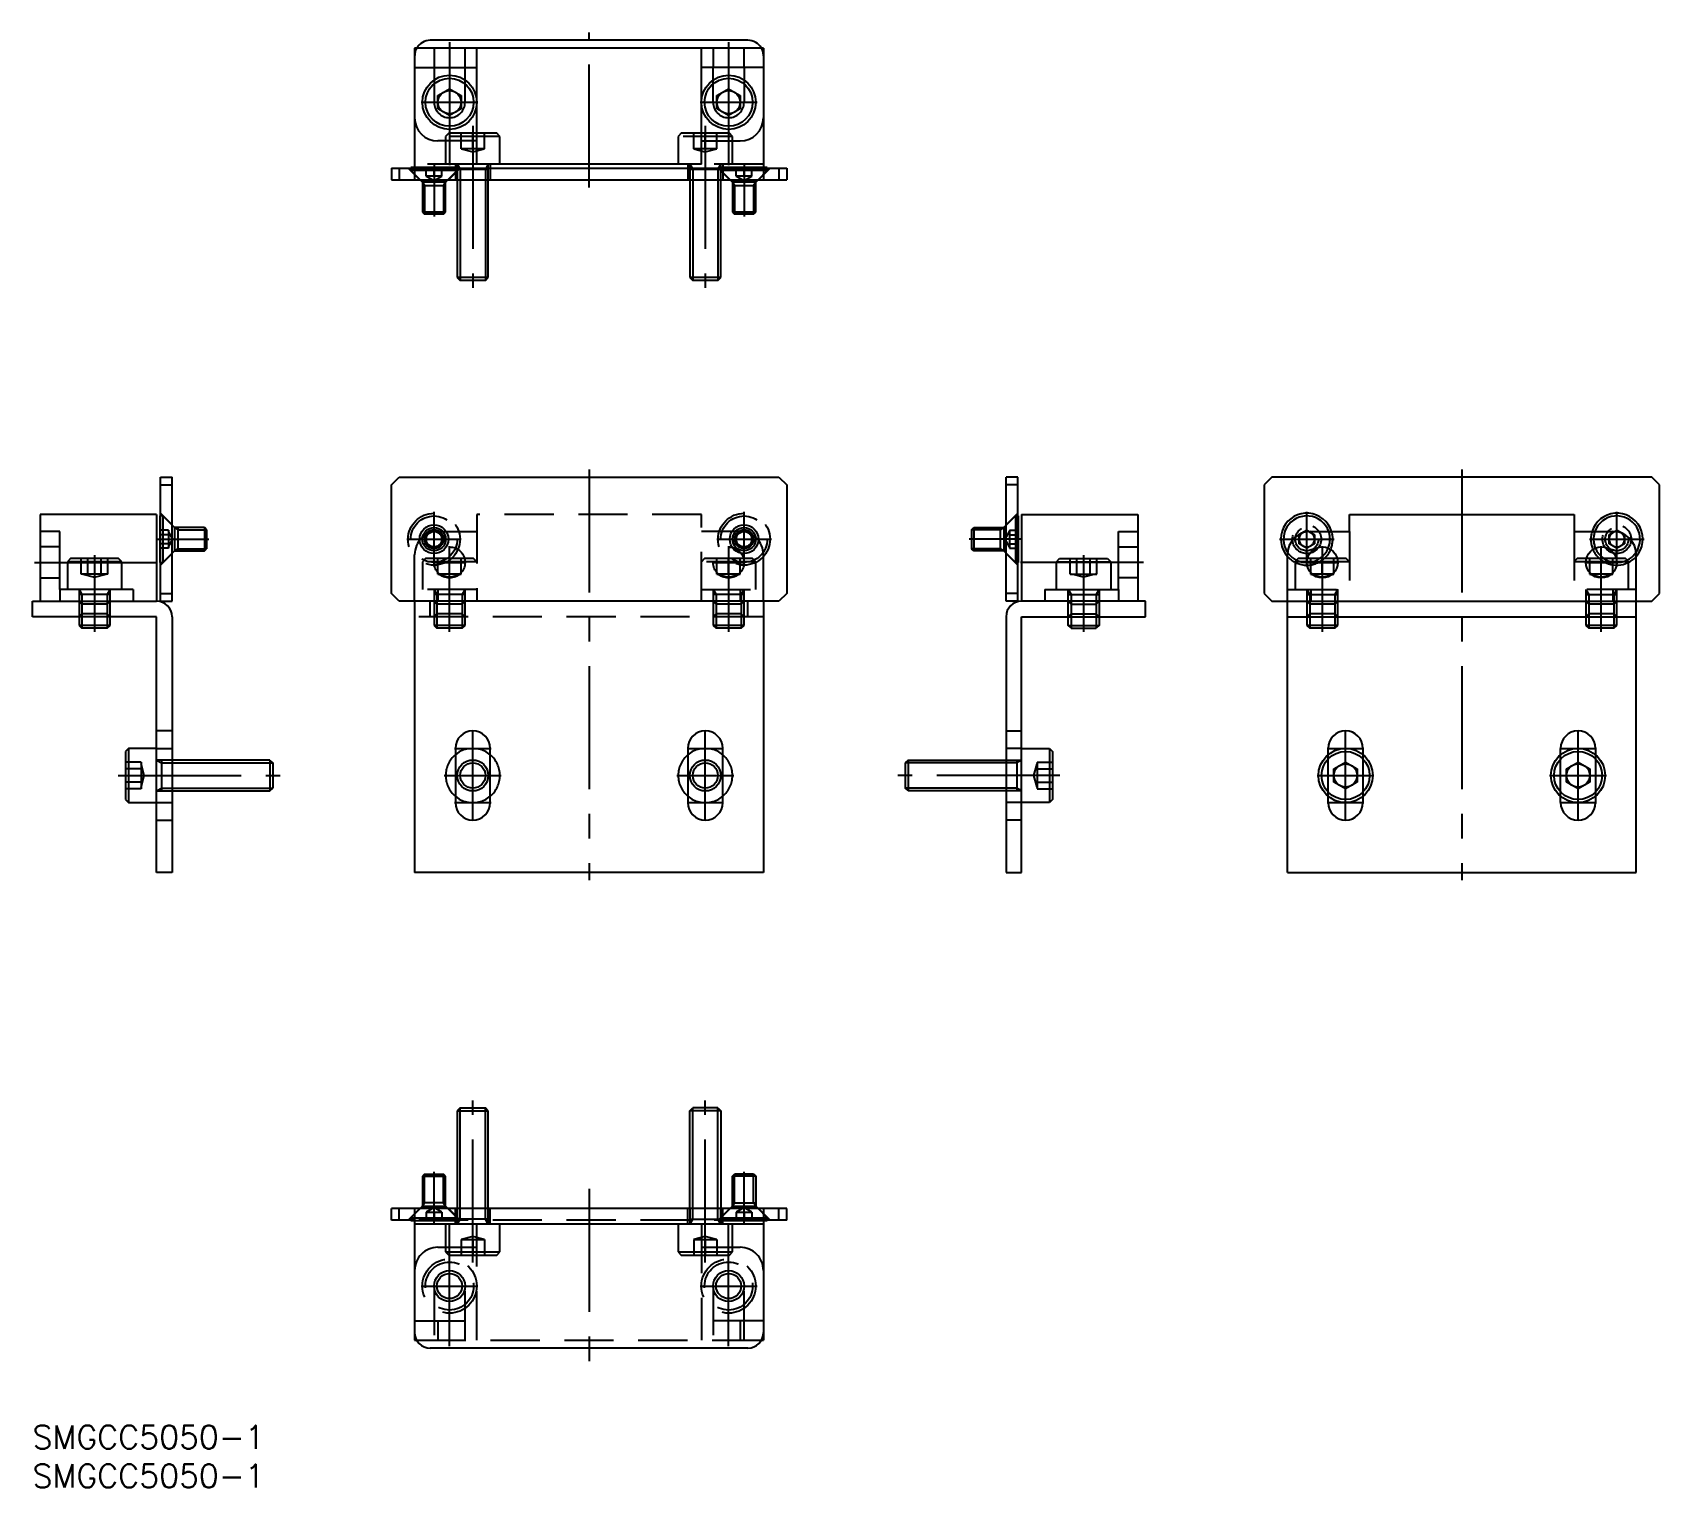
# Model space of a CAD drawing. Extents: x 0 to 210, y -8 to 180.
import ezdxf

# ---------------------------------------------------------------- set-up
doc = ezdxf.new("R2010")
doc.units = 0
doc.header["$LTSCALE"] = 0.5
doc.linetypes.add('CENTER', pattern=[50.8, 31.75, -6.35, 6.35, -6.35])
doc.linetypes.add('DASHED', pattern=[19.05, 12.7, -6.35])
for name, color, linetype in [('MSM_CENTER', 1, 'CENTER'), ('MSM_CONTINUOUS', 7, 'CONTINUOUS'), ('MSM_DASHED', 4, 'DASHED'), ('MSM_NARROW', 5, 'CONTINUOUS'), ('MSM_PART_NUMBER', 7, 'CONTINUOUS')]:
    doc.layers.add(name, color=color, linetype=linetype)
doc.styles.get("Standard").update_dxf_attribs({"font": 'txt.shx', "height": 3, "bigfont": 'bigfont.shx'})

msp = doc.modelspace()

# ---------------------------------------------------------------- linework, layer by layer
at = {"layer": 'MSM_CENTER'}
for p, q in [((53.8, 178.55), (53.8, 162.05)), ((71.8, 159.8), (71.8, 179.8)), ((89.8, 178.55), (89.8, 162.05)), ((50.12, 170.8), (57.47, 170.8)), ((86.12, 170.8), (93.48, 170.8)), ((56.8, 167.75), (56.8, 146.85)), ((86.8, 167.75), (86.8, 146.85)), ((51.8, 162.66), (51.8, 156.06)), ((91.8, 162.66), (91.8, 156.06)), ((71.8, 123.4), (71.8, 70.4)), ((184.4, 123.4), (184.4, 70.4)), ((51.8, 110.88), (51.8, 117.92)), ((91.8, 110.88), (91.8, 117.92)), ((164.4, 110.88), (164.4, 117.92)), ((204.4, 110.88), (204.4, 117.92)), ((16.14, 114.4), (22.74, 114.4)), ((48.28, 114.4), (55.32, 114.4)), ((53.8, 102.45), (53.8, 113.5)), ((88.28, 114.4), (95.32, 114.4)), ((89.8, 113.5), (89.8, 102.45)), ((127.46, 114.4), (120.86, 114.4)), ((160.88, 114.4), (167.92, 114.4)), ((166.4, 113.5), (166.4, 102.45)), ((200.88, 114.4), (207.92, 114.4)), ((202.4, 102.45), (202.4, 113.5)), ((0.25, 111.4), (16.75, 111.4)), ((8, 112.35), (8, 102.45)), ((51.7, 111.4), (55.9, 111.4)), ((87.7, 111.4), (91.9, 111.4)), ((143.35, 111.4), (126.85, 111.4)), ((135.6, 112.35), (135.6, 102.45)), ((164.3, 111.4), (168.5, 111.4)), ((200.3, 111.4), (204.5, 111.4)), ((56.8, 78.04), (56.8, 89.76)), ((86.8, 78.04), (86.8, 89.76)), ((169.4, 78.04), (169.4, 89.76)), ((199.4, 78.04), (199.4, 89.76)), ((54.44, 87.4), (59.16, 87.4)), ((84.44, 87.4), (89.16, 87.4)), ((167.04, 87.4), (171.76, 87.4)), ((197.04, 87.4), (201.76, 87.4)), ((11.05, 83.9), (31.95, 83.9)), ((53.12, 83.9), (60.47, 83.9)), ((83.13, 83.9), (90.48, 83.9)), ((132.55, 83.9), (111.65, 83.9)), ((165.72, 83.9), (173.07, 83.9)), ((195.72, 83.9), (203.07, 83.9)), ((54.44, 80.4), (59.16, 80.4)), ((84.44, 80.4), (89.16, 80.4)), ((167.04, 80.4), (171.76, 80.4)), ((197.04, 80.4), (201.76, 80.4)), ((56.8, 21.05), (56.8, 41.95)), ((86.8, 21.05), (86.8, 41.95)), ((51.8, 26.14), (51.8, 32.74)), ((91.8, 26.14), (91.8, 32.74)), ((71.8, 30.54), (71.8, 5.91)), ((53.8, 10.25), (53.8, 26.75)), ((89.8, 10.25), (89.8, 26.75)), ((50.12, 18), (57.47, 18)), ((86.12, 18), (93.48, 18))]:
    msp.add_line(p, q, dxfattribs=at)
at = {"layer": 'MSM_CONTINUOUS'}
for p, q in [((92.3, 178.8), (51.3, 178.8)), ((49.3, 177.8), (49.3, 162.36)), ((94.3, 177.8), (49.3, 177.8)), ((57.3, 162.8), (57.3, 177.8)), ((86.3, 162.8), (86.3, 177.8)), ((94.3, 177.8), (94.3, 162.36)), ((49.3, 175.3), (57.3, 175.3)), ((51.8, 175.3), (51.8, 173.67)), ((55.8, 173.67), (55.8, 175.3)), ((94.3, 175.3), (86.3, 175.3)), ((87.8, 173.67), (87.8, 175.3)), ((91.8, 175.3), (91.8, 173.67)), ((52.3, 171.67), (53.8, 172.53)), ((53.8, 172.53), (55.3, 171.67)), ((88.3, 171.67), (89.8, 172.53)), ((89.8, 172.53), (91.3, 171.67)), ((52.3, 169.93), (52.3, 171.67)), ((55.3, 171.67), (55.3, 169.93)), ((88.3, 169.93), (88.3, 171.67)), ((91.3, 171.67), (91.3, 169.93)), ((53.8, 169.07), (52.3, 169.93)), ((55.3, 169.93), (53.8, 169.07)), ((89.8, 169.07), (88.3, 169.93)), ((91.3, 169.93), (89.8, 169.07)), ((57.3, 165.8), (52.3, 165.8)), ((86.3, 165.8), (91.3, 165.8)), ((46.3, 162.3), (46.3, 160.8)), ((46.3, 162.3), (97.3, 162.3)), ((47.3, 162.3), (47.3, 160.8)), ((54.8, 162.36), (48.8, 162.36)), ((48.8, 162.36), (48.8, 162.3)), ((54.8, 162.3), (54.8, 162.36)), ((86.3, 162.8), (57.3, 162.8)), ((94.8, 162.36), (88.8, 162.36)), ((88.8, 162.36), (88.8, 162.3)), ((94.8, 162.3), (94.8, 162.36)), ((96.3, 162.3), (96.3, 160.8)), ((97.3, 162.3), (97.3, 160.8)), ((46.3, 160.8), (97.3, 160.8)), ((50, 160.8), (50.3, 160.5)), ((53.3, 160.5), (50.3, 160.5)), ((50.3, 160.5), (50.3, 156.63)), ((53.3, 160.5), (53.6, 160.8)), ((53.3, 156.63), (53.3, 160.5)), ((54.8, 160.8), (54.8, 148.18)), ((58.8, 148.18), (58.8, 160.8)), ((84.8, 160.8), (84.8, 148.18)), ((88.8, 148.18), (88.8, 160.8)), ((90, 160.8), (90.3, 160.5)), ((93.3, 160.5), (90.3, 160.5)), ((90.3, 160.5), (90.3, 156.63)), ((93.3, 160.5), (93.6, 160.8)), ((93.3, 156.63), (93.3, 160.5)), ((53.3, 156.63), (50.3, 156.63)), ((50.3, 156.63), (50.57, 156.36)), ((53.03, 156.36), (50.57, 156.36)), ((53.03, 156.36), (53.3, 156.63)), ((93.3, 156.63), (90.3, 156.63)), ((90.3, 156.63), (90.57, 156.36)), ((93.03, 156.36), (90.57, 156.36)), ((93.03, 156.36), (93.3, 156.63)), ((58.8, 148.18), (54.8, 148.18)), ((54.8, 148.18), (55.18, 147.8)), ((58.42, 147.8), (55.18, 147.8)), ((58.42, 147.8), (58.8, 148.18)), ((88.8, 148.18), (84.8, 148.18)), ((84.8, 148.18), (85.18, 147.8)), ((88.42, 147.8), (85.18, 147.8)), ((88.42, 147.8), (88.8, 148.18)), ((16.5, 106.4), (16.5, 122.4)), ((16.5, 122.4), (18, 122.4)), ((18, 106.4), (18, 122.4)), ((46.3, 121.4), (47.3, 122.4)), ((47.3, 122.4), (96.3, 122.4)), ((96.3, 122.4), (97.3, 121.4)), ((125.6, 106.4), (125.6, 122.4)), ((127.1, 122.4), (125.6, 122.4)), ((127.1, 106.4), (127.1, 122.4)), ((159.9, 122.4), (158.9, 121.4)), ((208.9, 122.4), (159.9, 122.4)), ((209.9, 121.4), (208.9, 122.4)), ((16.5, 121.4), (18, 121.4)), ((46.3, 107.4), (46.3, 121.4)), ((97.3, 121.4), (97.3, 107.4)), ((127.1, 121.4), (125.6, 121.4)), ((158.9, 121.4), (158.9, 107.4)), ((209.9, 107.4), (209.9, 121.4)), ((16, 117.6), (1, 117.6)), ((1, 117.6), (1, 106.4)), ((16, 117.6), (16, 106.4)), ((127.6, 117.6), (127.6, 106.4)), ((127.6, 117.6), (142.6, 117.6)), ((142.6, 117.6), (142.6, 106.4)), ((169.9, 115.4), (169.9, 117.6)), ((169.9, 117.6), (198.9, 117.6)), ((198.9, 117.6), (198.9, 115.4)), ((16.5, 117.4), (16.44, 117.4)), ((16.44, 117.4), (16.44, 111.4)), ((18.3, 115.9), (18, 116.2)), ((18.3, 115.9), (18.3, 112.9)), ((22.17, 115.9), (18.3, 115.9)), ((22.44, 115.63), (22.17, 115.9)), ((22.17, 115.9), (22.17, 112.9)), ((22.44, 115.63), (22.44, 113.17)), ((121.16, 115.63), (121.43, 115.9)), ((121.16, 115.63), (121.16, 113.17)), ((121.43, 115.9), (125.3, 115.9)), ((121.43, 115.9), (121.43, 112.9)), ((125.3, 115.9), (125.6, 116.2)), ((125.3, 115.9), (125.3, 112.9)), ((127.1, 117.4), (127.16, 117.4)), ((127.16, 117.4), (127.16, 111.4)), ((163.69, 115.15), (164.4, 115.55)), ((164.4, 115.55), (164.68, 115.39)), ((204.12, 115.39), (204.4, 115.55)), ((204.4, 115.55), (205.11, 115.15)), ((3.5, 115.4), (1, 115.4)), ((3.5, 107.9), (3.5, 115.4)), ((140.1, 107.9), (140.1, 115.4)), ((140.1, 115.4), (142.6, 115.4)), ((164.9, 115.4), (169.9, 115.4)), ((198.9, 115.4), (203.9, 115.4)), ((4.9, 111.9), (4.5, 111.5)), ((4.5, 111.5), (4.5, 107.9)), ((11.5, 111.5), (4.5, 111.5)), ((11.1, 111.9), (4.9, 111.9)), ((11.5, 111.5), (11.1, 111.9)), ((11.5, 107.9), (11.5, 111.5)), ((16.44, 111.4), (16.5, 111.4)), ((18, 112.6), (18.3, 112.9)), ((18.3, 112.9), (22.17, 112.9)), ((22.17, 112.9), (22.44, 113.17)), ((121.43, 112.9), (121.16, 113.17)), ((125.3, 112.9), (121.43, 112.9)), ((125.6, 112.6), (125.3, 112.9)), ((127.16, 111.4), (127.1, 111.4)), ((132.1, 111.5), (132.5, 111.9)), ((132.1, 107.9), (132.1, 111.5)), ((132.1, 111.5), (139.1, 111.5)), ((132.5, 111.9), (138.7, 111.9)), ((138.7, 111.9), (139.1, 111.5)), ((139.1, 111.5), (139.1, 107.9)), ((161.9, 71.4), (161.9, 112.4)), ((168.4, 111.5), (164.4, 111.5)), ((168.34, 111.9), (164.46, 111.9)), ((204.4, 111.5), (200.4, 111.5)), ((204.34, 111.9), (200.46, 111.9)), ((206.9, 71.4), (206.9, 112.4)), ((13, 107.9), (3.5, 107.9)), ((13, 107.9), (13, 106.4)), ((16.5, 107.4), (18, 107.4)), ((47.3, 106.4), (46.3, 107.4)), ((97.3, 107.4), (96.3, 106.4)), ((127.1, 107.4), (125.6, 107.4)), ((130.6, 107.9), (140.1, 107.9)), ((130.6, 107.9), (130.6, 106.4)), ((158.9, 107.4), (159.9, 106.4)), ((208.9, 106.4), (209.9, 107.4)), ((0, 106.4), (16, 106.4)), ((0, 104.4), (0, 106.4)), ((16.5, 106.4), (18, 106.4)), ((96.3, 106.4), (47.3, 106.4)), ((49.3, 106.4), (49.3, 71.4)), ((94.3, 106.4), (94.3, 71.4)), ((127.1, 106.4), (125.6, 106.4)), ((143.6, 106.4), (127.6, 106.4)), ((143.6, 104.4), (143.6, 106.4)), ((159.9, 106.4), (208.9, 106.4)), ((16, 104.4), (0, 104.4)), ((6, 104.4), (6, 103.28)), ((10, 103.28), (6, 103.28)), ((6, 103.28), (6.38, 102.9)), ((9.62, 102.9), (6.38, 102.9)), ((9.62, 102.9), (10, 103.28)), ((10, 103.28), (10, 104.4)), ((16, 71.4), (16, 104.4)), ((18, 104.4), (18, 71.4)), ((125.6, 104.4), (125.6, 71.4)), ((127.6, 104.4), (143.6, 104.4)), ((127.6, 71.4), (127.6, 104.4)), ((133.6, 103.28), (133.6, 104.4)), ((133.98, 102.9), (133.6, 103.28)), ((133.6, 103.28), (137.6, 103.28)), ((133.98, 102.9), (137.22, 102.9)), ((137.6, 103.28), (137.22, 102.9)), ((137.6, 104.4), (137.6, 103.28)), ((161.9, 104.4), (206.9, 104.4)), ((164.4, 104.4), (164.4, 103.28)), ((168.4, 103.28), (164.4, 103.28)), ((164.4, 103.28), (164.78, 102.9)), ((168.02, 102.9), (164.78, 102.9)), ((168.02, 102.9), (168.4, 103.28)), ((168.4, 103.28), (168.4, 104.4)), ((200.4, 104.4), (200.4, 103.28)), ((204.4, 103.28), (200.4, 103.28)), ((200.4, 103.28), (200.78, 102.9)), ((204.02, 102.9), (200.78, 102.9)), ((204.02, 102.9), (204.4, 103.28)), ((204.4, 103.28), (204.4, 104.4)), ((12.4, 87.4), (12, 87)), ((12, 87), (12, 80.8)), ((16, 87.4), (12.4, 87.4)), ((12.4, 87.4), (12.4, 80.4)), ((54.55, 87.4), (54.55, 80.4)), ((59.05, 80.4), (59.05, 87.4)), ((84.55, 87.4), (84.55, 80.4)), ((89.05, 80.4), (89.05, 87.4)), ((127.6, 87.4), (131.2, 87.4)), ((131.2, 87.4), (131.6, 87)), ((131.2, 87.4), (131.2, 80.4)), ((131.6, 87), (131.6, 80.8)), ((167.15, 86.58), (167.15, 87.4)), ((171.65, 87.4), (171.65, 86.58)), ((197.15, 86.58), (197.15, 87.4)), ((201.65, 87.4), (201.65, 86.58)), ((30.62, 85.9), (18, 85.9)), ((30.62, 85.9), (30.62, 81.9)), ((30.62, 85.9), (31, 85.52)), ((31, 85.52), (31, 82.28)), ((112.98, 85.9), (112.6, 85.52)), ((112.6, 85.52), (112.6, 82.28)), ((112.98, 85.9), (125.6, 85.9)), ((112.98, 85.9), (112.98, 81.9)), ((167.9, 84.77), (169.4, 85.63)), ((167.9, 83.03), (167.9, 84.77)), ((169.4, 85.63), (170.9, 84.77)), ((170.9, 84.77), (170.9, 83.03)), ((197.9, 84.77), (199.4, 85.63)), ((197.9, 83.03), (197.9, 84.77)), ((199.4, 85.63), (200.9, 84.77)), ((200.9, 84.77), (200.9, 83.03)), ((18, 81.9), (30.62, 81.9)), ((30.62, 81.9), (31, 82.28)), ((112.98, 81.9), (112.6, 82.28)), ((125.6, 81.9), (112.98, 81.9)), ((169.4, 82.17), (167.9, 83.03)), ((170.9, 83.03), (169.4, 82.17)), ((199.4, 82.17), (197.9, 83.03)), ((200.9, 83.03), (199.4, 82.17)), ((12, 80.8), (12.4, 80.4)), ((12.4, 80.4), (16, 80.4)), ((131.2, 80.4), (127.6, 80.4)), ((131.6, 80.8), (131.2, 80.4)), ((167.15, 80.4), (167.15, 81.22)), ((171.65, 81.22), (171.65, 80.4)), ((197.15, 80.4), (197.15, 81.22)), ((201.65, 81.22), (201.65, 80.4)), ((18, 71.4), (16, 71.4)), ((94.3, 71.4), (49.3, 71.4)), ((125.6, 71.4), (127.6, 71.4)), ((161.9, 71.4), (206.9, 71.4)), ((55.18, 41), (54.8, 40.62)), ((54.8, 40.62), (54.8, 28)), ((54.8, 40.62), (58.8, 40.62)), ((55.18, 41), (58.42, 41)), ((58.8, 40.62), (58.42, 41)), ((58.8, 28), (58.8, 40.62)), ((84.8, 40.62), (85.18, 41)), ((84.8, 28), (84.8, 40.62)), ((88.8, 40.62), (84.8, 40.62)), ((88.42, 41), (85.18, 41)), ((88.42, 41), (88.8, 40.62)), ((88.8, 40.62), (88.8, 28)), ((50.57, 32.44), (50.3, 32.17)), ((50.3, 32.17), (50.3, 28.3)), ((50.3, 32.17), (53.3, 32.17)), ((50.57, 32.44), (53.03, 32.44)), ((53.3, 32.17), (53.03, 32.44)), ((53.3, 28.3), (53.3, 32.17)), ((90.3, 32.17), (90.57, 32.44)), ((90.3, 28.3), (90.3, 32.17)), ((93.3, 32.17), (90.3, 32.17)), ((93.03, 32.44), (90.57, 32.44)), ((93.03, 32.44), (93.3, 32.17)), ((93.3, 32.17), (93.3, 28.3)), ((97.3, 28), (46.3, 28)), ((46.3, 26.5), (46.3, 28)), ((47.3, 26.5), (47.3, 28)), ((49.3, 28), (49.3, 11)), ((50.3, 28.3), (50, 28)), ((50.3, 28.3), (53.3, 28.3)), ((53.6, 28), (53.3, 28.3)), ((90.3, 28.3), (90, 28)), ((90.3, 28.3), (93.3, 28.3)), ((93.6, 28), (93.3, 28.3)), ((94.3, 28), (94.3, 11)), ((96.3, 26.5), (96.3, 28)), ((97.3, 26.5), (97.3, 28)), ((49.3, 26.5), (46.3, 26.5)), ((48.8, 26.5), (48.8, 26.44)), ((48.8, 26.44), (49.3, 26.44)), ((94.3, 26), (49.3, 26)), ((53.3, 26), (53.3, 22.4)), ((60.3, 22.4), (60.3, 26)), ((83.3, 26), (83.3, 22.4)), ((90.3, 22.4), (90.3, 26)), ((97.3, 26.5), (94.3, 26.5)), ((94.3, 26.44), (94.8, 26.44)), ((94.8, 26.44), (94.8, 26.5)), ((53.3, 22.4), (53.7, 22)), ((53.3, 22.4), (60.3, 22.4)), ((53.7, 22), (59.9, 22)), ((59.9, 22), (60.3, 22.4)), ((83.3, 22.4), (83.7, 22)), ((83.3, 22.4), (90.3, 22.4)), ((83.7, 22), (89.9, 22)), ((89.9, 22), (90.3, 22.4)), ((49.3, 11), (49.57, 11)), ((94.03, 11), (94.3, 11)), ((92.3, 10), (51.3, 10))]:
    msp.add_line(p, q, dxfattribs=at)
for centre, radius in [((53.8, 170.8), 3.5), ((89.8, 170.8), 3.5), ((53.8, 170.8), 3.1), ((53.8, 170.8), 1.5), ((89.8, 170.8), 3.1), ((89.8, 170.8), 1.5), ((51.8, 114.4), 1.85), ((51.8, 114.4), 1.5), ((91.8, 114.4), 1.85), ((91.8, 114.4), 1.5), ((166.4, 111.4), 2), ((202.4, 111.4), 2), ((169.4, 83.9), 3.5), ((169.4, 83.9), 3.1), ((199.4, 83.9), 3.5), ((199.4, 83.9), 3.1), ((56.8, 83.9), 2), ((86.8, 83.9), 2), ((169.4, 83.9), 1.5), ((199.4, 83.9), 1.5), ((53.8, 18), 2), ((89.8, 18), 2)]:
    msp.add_circle(centre, radius, dxfattribs=at)
for centre, radius, start, end in [((51.3, 176.8), 2, 90, 150), ((92.3, 176.8), 2, 30, 90), ((52.3, 168.8), 3, 180, 270), ((91.3, 168.8), 3, 270, 0), ((164.4, 114.4), 3.35, 17.368, 221.7318), ((204.4, 114.4), 3.35, 318.2682, 162.632), ((164.4, 114.4), 3, 19.4712, 214.1321), ((204.4, 114.4), 3, 325.8679, 160.5288), ((164.9, 112.4), 3, 90, 180), ((164.4, 114.4), 1, 79.4738, 128.5987), ((203.9, 112.4), 3, 0, 90), ((204.4, 114.4), 1, 51.4013, 100.5262), ((164.4, 114.4), 3, 303.5573, 337.3801), ((164.4, 114.4), 3.35, 311.7318, 336.8527), ((204.4, 114.4), 3.35, 203.1473, 228.2682), ((204.4, 114.4), 3, 202.6199, 236.4427), ((16, 104.4), 2, 0, 90), ((127.6, 104.4), 2, 90, 180), ((56.8, 87.4), 2.25, 0, 180), ((86.8, 87.4), 2.25, 0, 180), ((169.4, 87.4), 2.25, 0, 180), ((199.4, 87.4), 2.25, 0, 180), ((56.8, 83.9), 3.5, 49.9948, 130.0052), ((86.8, 83.9), 3.5, 49.9948, 130.0052), ((56.8, 83.9), 3.5, 229.9948, 310.0052), ((56.8, 80.4), 2.25, 180, 0), ((86.8, 83.9), 3.5, 229.9948, 310.0052), ((86.8, 80.4), 2.25, 180, 0), ((169.4, 80.4), 2.25, 180, 0), ((199.4, 80.4), 2.25, 180, 0), ((51.3, 12), 2, 180, 270), ((92.3, 12), 2, 270, 0)]:
    msp.add_arc(centre, radius, start, end, dxfattribs=at)
at = {"layer": 'MSM_DASHED'}
for p, q in [((51.8, 177.8), (51.8, 175.3)), ((55.8, 175.3), (55.8, 177.8)), ((87.8, 177.8), (87.8, 175.3)), ((91.8, 175.3), (91.8, 177.8)), ((51.8, 173.67), (51.8, 170.8)), ((55.8, 170.8), (55.8, 173.67)), ((87.8, 170.8), (87.8, 173.67)), ((91.8, 173.67), (91.8, 170.8)), ((53.7, 166.8), (53.3, 166.4)), ((53.3, 166.4), (53.3, 162.8)), ((60.3, 166.4), (53.3, 166.4)), ((59.9, 166.8), (53.7, 166.8)), ((55.3, 164.8), (55.3, 166.8)), ((56.8, 164.8), (56.8, 166.8)), ((58.3, 164.8), (58.3, 166.8)), ((60.3, 166.4), (59.9, 166.8)), ((60.3, 162.8), (60.3, 166.4)), ((83.7, 166.8), (83.3, 166.4)), ((83.3, 166.4), (83.3, 162.8)), ((90.3, 166.4), (83.3, 166.4)), ((89.9, 166.8), (83.7, 166.8)), ((85.3, 164.8), (85.3, 166.8)), ((86.8, 164.8), (86.8, 166.8)), ((88.3, 164.8), (88.3, 166.8)), ((90.3, 166.4), (89.9, 166.8)), ((90.3, 162.8), (90.3, 166.4)), ((58.3, 164.8), (55.3, 164.8)), ((55.3, 164.8), (56.8, 164.4)), ((56.8, 164.4), (58.3, 164.8)), ((88.3, 164.8), (85.3, 164.8)), ((85.3, 164.8), (86.8, 164.4)), ((86.8, 164.4), (88.3, 164.8)), ((48.45, 162.3), (49.95, 160.8)), ((48.8, 162.3), (48.8, 162)), ((54.8, 162), (48.8, 162)), ((48.8, 162), (50, 160.8)), ((57.3, 162.8), (49.3, 162.8)), ((49.3, 162.36), (49.3, 160.8)), ((50.8, 161.26), (50.8, 162.36)), ((51.8, 161.26), (51.8, 162.36)), ((52.8, 161.26), (52.8, 162.36)), ((53.6, 160.8), (54.8, 162)), ((53.65, 160.8), (55.15, 162.3)), ((54.55, 162.8), (54.55, 160.8)), ((54.8, 162.8), (54.8, 162.36)), ((54.8, 162.8), (55.18, 162.18)), ((54.8, 162.3), (54.8, 160.8)), ((54.8, 162.18), (58.8, 162.18)), ((55.18, 162.18), (55.18, 160.8)), ((58.8, 162.8), (58.42, 162.18)), ((58.42, 162.18), (58.42, 160.8)), ((58.8, 160.8), (58.8, 162.8)), ((59.05, 162.8), (59.05, 160.8)), ((84.55, 162.8), (84.55, 160.8)), ((84.8, 162.8), (84.8, 160.8)), ((84.8, 162.8), (85.18, 162.18)), ((84.8, 162.18), (88.8, 162.18)), ((85.18, 162.18), (85.18, 160.8)), ((94.3, 162.8), (86.3, 162.8)), ((88.8, 162.8), (88.42, 162.18)), ((88.42, 162.18), (88.42, 160.8)), ((88.45, 162.3), (89.95, 160.8)), ((88.8, 162.36), (88.8, 162.8)), ((88.8, 160.8), (88.8, 162.3)), ((94.8, 162), (88.8, 162)), ((88.8, 162), (90, 160.8)), ((89.05, 162.8), (89.05, 160.8)), ((90.8, 161.26), (90.8, 162.36)), ((91.8, 161.26), (91.8, 162.36)), ((92.8, 161.26), (92.8, 162.36)), ((93.6, 160.8), (94.8, 162)), ((93.65, 160.8), (95.15, 162.3)), ((94.3, 162.36), (94.3, 160.8)), ((94.8, 162), (94.8, 162.3)), ((52.8, 161.26), (50.8, 161.26)), ((50.8, 161.26), (51.8, 160.68)), ((51.8, 160.68), (52.8, 161.26)), ((92.8, 161.26), (90.8, 161.26)), ((90.8, 161.26), (91.8, 160.68)), ((91.8, 160.68), (92.8, 161.26)), ((18, 116.25), (16.5, 117.75)), ((57.3, 117.6), (57.3, 106.4)), ((86.3, 117.6), (57.3, 117.6)), ((86.3, 106.4), (86.3, 117.6)), ((125.6, 116.25), (127.1, 117.75)), ((17.54, 115.55), (16.44, 115.55)), ((16.8, 117.4), (16.5, 117.4)), ((18, 116.2), (16.8, 117.4)), ((16.8, 117.4), (16.8, 111.4)), ((17.54, 115.55), (17.54, 113.25)), ((51.8, 115.55), (50.8, 114.98)), ((52.8, 114.98), (51.8, 115.55)), ((91.8, 115.55), (90.8, 114.98)), ((92.8, 114.98), (91.8, 115.55)), ((125.6, 116.2), (126.8, 117.4)), ((126.06, 115.55), (127.16, 115.55)), ((126.06, 115.55), (126.06, 113.25)), ((126.8, 117.4), (127.1, 117.4)), ((126.8, 117.4), (126.8, 111.4)), ((3.5, 113.4), (1, 113.4)), ((17.54, 114.98), (16.44, 114.98)), ((17.54, 113.82), (16.44, 113.82)), ((18.12, 114.4), (17.54, 115.4)), ((17.54, 113.4), (18.12, 114.4)), ((50.8, 114.98), (50.8, 113.82)), ((50.8, 113.82), (51.8, 113.25)), ((51.8, 113.25), (52.8, 113.82)), ((52.3, 115.4), (57.3, 115.4)), ((52.8, 113.82), (52.8, 114.98)), ((91.3, 115.4), (86.3, 115.4)), ((90.8, 114.98), (90.8, 113.82)), ((90.8, 113.82), (91.8, 113.25)), ((91.8, 113.25), (92.8, 113.82)), ((92.8, 113.82), (92.8, 114.98)), ((125.48, 114.4), (126.06, 115.4)), ((126.06, 113.4), (125.48, 114.4)), ((126.06, 114.98), (127.16, 114.98)), ((126.06, 113.82), (127.16, 113.82)), ((140.1, 113.4), (142.6, 113.4)), ((163.4, 114.98), (163.69, 115.15)), ((163.4, 113.82), (163.4, 114.98)), ((164.4, 113.25), (163.4, 113.82)), ((165.4, 113.82), (164.4, 113.25)), ((164.68, 115.39), (165.4, 114.98)), ((165.4, 114.98), (165.4, 113.82)), ((169.9, 115.4), (169.9, 106.4)), ((198.9, 115.4), (198.9, 106.4)), ((203.4, 114.98), (204.12, 115.39)), ((203.4, 113.82), (203.4, 114.98)), ((204.4, 113.25), (203.4, 113.82)), ((205.4, 113.82), (204.4, 113.25)), ((205.11, 115.15), (205.4, 114.98)), ((205.4, 114.98), (205.4, 113.82)), ((6.27, 109.9), (6.27, 111.9)), ((7.13, 109.9), (7.13, 111.9)), ((8.87, 109.9), (8.87, 111.9)), ((9.73, 109.9), (9.73, 111.9)), ((17.54, 113.25), (16.44, 113.25)), ((16.5, 111.05), (18, 112.55)), ((16.5, 111.4), (16.8, 111.4)), ((16.8, 111.4), (18, 112.6)), ((49.3, 106.4), (49.3, 112.4)), ((50.7, 111.9), (50.3, 111.5)), ((57.3, 111.5), (50.3, 111.5)), ((50.3, 111.5), (50.3, 107.9)), ((56.9, 111.9), (50.7, 111.9)), ((52.3, 109.9), (52.3, 111.9)), ((53.8, 109.9), (53.8, 111.9)), ((55.3, 109.9), (55.3, 111.9)), ((57.3, 111.5), (56.9, 111.9)), ((86.7, 111.9), (86.3, 111.5)), ((93.3, 111.5), (86.3, 111.5)), ((92.9, 111.9), (86.7, 111.9)), ((88.3, 109.9), (88.3, 111.9)), ((89.8, 109.9), (89.8, 111.9)), ((91.3, 109.9), (91.3, 111.9)), ((93.3, 111.5), (92.9, 111.9)), ((93.3, 107.9), (93.3, 111.5)), ((94.3, 106.4), (94.3, 112.4)), ((126.8, 111.4), (125.6, 112.6)), ((127.1, 111.05), (125.6, 112.55)), ((126.06, 113.25), (127.16, 113.25)), ((127.1, 111.4), (126.8, 111.4)), ((133.87, 109.9), (133.87, 111.9)), ((134.73, 109.9), (134.73, 111.9)), ((136.47, 109.9), (136.47, 111.9)), ((137.33, 109.9), (137.33, 111.9)), ((163.3, 111.9), (162.9, 111.5)), ((162.9, 111.5), (162.9, 107.9)), ((164.4, 111.5), (162.9, 111.5)), ((164.46, 111.9), (163.3, 111.9)), ((164.9, 109.9), (164.9, 111.9)), ((166.4, 109.9), (166.4, 111.9)), ((167.9, 109.9), (167.9, 111.9)), ((169.5, 111.9), (168.34, 111.9)), ((169.9, 111.5), (168.4, 111.5)), ((169.9, 111.5), (169.5, 111.9)), ((199.3, 111.9), (198.9, 111.5)), ((200.4, 111.5), (198.9, 111.5)), ((200.46, 111.9), (199.3, 111.9)), ((200.9, 109.9), (200.9, 111.9)), ((202.4, 109.9), (202.4, 111.9)), ((203.9, 109.9), (203.9, 111.9)), ((205.5, 111.9), (204.34, 111.9)), ((205.9, 111.5), (204.4, 111.5)), ((205.9, 111.5), (205.5, 111.9)), ((205.9, 107.9), (205.9, 111.5)), ((1, 109.4), (3.5, 109.4)), ((9.73, 109.9), (6.27, 109.9)), ((6.5, 109.9), (8, 109.5)), ((8, 109.5), (9.5, 109.9)), ((55.3, 109.9), (52.3, 109.9)), ((52.3, 109.9), (53.8, 109.5)), ((53.8, 109.5), (55.3, 109.9)), ((91.3, 109.9), (88.3, 109.9)), ((88.3, 109.9), (89.8, 109.5)), ((89.8, 109.5), (91.3, 109.9)), ((133.87, 109.9), (137.33, 109.9)), ((135.6, 109.5), (134.1, 109.9)), ((137.1, 109.9), (135.6, 109.5)), ((142.6, 109.4), (140.1, 109.4)), ((167.9, 109.9), (164.9, 109.9)), ((164.9, 109.9), (166.4, 109.5)), ((166.4, 109.5), (167.9, 109.9)), ((203.9, 109.9), (200.9, 109.9)), ((200.9, 109.9), (202.4, 109.5)), ((202.4, 109.5), (203.9, 109.9)), ((3.5, 107.9), (3.5, 106.4)), ((6, 107.9), (6, 104.4)), ((6, 107.9), (6.38, 107.28)), ((10, 107.28), (6, 107.28)), ((6.38, 107.28), (6.38, 104.4)), ((8, 107.9), (8, 106.4)), ((10, 107.9), (9.62, 107.28)), ((9.62, 107.28), (9.62, 104.4)), ((10, 104.4), (10, 107.9)), ((57.3, 107.9), (49.3, 107.9)), ((51.8, 107.9), (51.8, 103.28)), ((51.8, 107.9), (52.18, 107.28)), ((55.8, 107.28), (51.8, 107.28)), ((52.18, 107.28), (52.18, 104.4)), ((52.3, 107.9), (52.3, 106.4)), ((55.8, 107.9), (55.42, 107.28)), ((55.42, 107.28), (55.42, 104.4)), ((55.8, 103.28), (55.8, 107.9)), ((86.3, 107.9), (94.3, 107.9)), ((87.8, 107.9), (87.8, 103.28)), ((87.8, 107.9), (88.18, 107.28)), ((91.8, 107.28), (87.8, 107.28)), ((88.18, 107.28), (88.18, 104.4)), ((91.3, 107.9), (91.3, 106.4)), ((91.8, 107.9), (91.42, 107.28)), ((91.42, 107.28), (91.42, 104.4)), ((91.8, 103.28), (91.8, 107.9)), ((133.6, 104.4), (133.6, 107.9)), ((133.6, 107.9), (133.98, 107.28)), ((133.6, 107.28), (137.6, 107.28)), ((133.98, 107.28), (133.98, 104.4)), ((135.6, 107.9), (135.6, 106.4)), ((137.6, 107.9), (137.22, 107.28)), ((137.22, 107.28), (137.22, 104.4)), ((137.6, 107.9), (137.6, 104.4)), ((140.1, 107.9), (140.1, 106.4)), ((161.9, 107.9), (169.9, 107.9)), ((164.4, 107.9), (164.4, 104.4)), ((164.4, 107.9), (164.78, 107.28)), ((164.4, 107.28), (168.4, 107.28)), ((164.78, 107.28), (164.78, 104.4)), ((164.9, 107.9), (164.9, 106.4)), ((168.4, 107.9), (168.02, 107.28)), ((168.02, 107.28), (168.02, 104.4)), ((168.4, 104.4), (168.4, 107.9)), ((206.9, 107.9), (198.9, 107.9)), ((200.4, 107.9), (200.4, 104.4)), ((200.4, 107.9), (200.78, 107.28)), ((200.4, 107.28), (204.4, 107.28)), ((200.78, 107.28), (200.78, 104.4)), ((203.9, 107.9), (203.9, 106.4)), ((204.4, 107.9), (204.02, 107.28)), ((204.02, 107.28), (204.02, 104.4)), ((204.4, 104.4), (204.4, 107.9)), ((6, 106.4), (6.38, 106.02)), ((9.62, 106.02), (6.38, 106.02)), ((9.62, 106.02), (10, 106.4)), ((51.3, 104.4), (51.3, 106.4)), ((51.8, 106.4), (52.18, 106.02)), ((55.42, 106.02), (52.18, 106.02)), ((55.42, 106.02), (55.8, 106.4)), ((87.8, 106.4), (88.18, 106.02)), ((91.42, 106.02), (88.18, 106.02)), ((91.42, 106.02), (91.8, 106.4)), ((92.3, 104.4), (92.3, 106.4)), ((133.98, 106.02), (133.6, 106.4)), ((133.98, 106.02), (137.22, 106.02)), ((137.6, 106.4), (137.22, 106.02)), ((164.4, 106.4), (164.78, 106.02)), ((168.02, 106.02), (164.78, 106.02)), ((168.02, 106.02), (168.4, 106.4)), ((200.4, 106.4), (200.78, 106.02)), ((204.02, 106.02), (200.78, 106.02)), ((204.02, 106.02), (204.4, 106.4)), ((6.38, 104.78), (6, 104.4)), ((9.62, 104.78), (6.38, 104.78)), ((10, 104.4), (9.62, 104.78)), ((94.3, 104.4), (49.3, 104.4)), ((52.18, 104.78), (51.8, 104.4)), ((55.8, 103.28), (51.8, 103.28)), ((51.8, 103.28), (52.18, 102.9)), ((55.42, 104.78), (52.18, 104.78)), ((55.42, 102.9), (52.18, 102.9)), ((55.8, 104.4), (55.42, 104.78)), ((55.42, 102.9), (55.8, 103.28)), ((88.18, 104.78), (87.8, 104.4)), ((91.8, 103.28), (87.8, 103.28)), ((87.8, 103.28), (88.18, 102.9)), ((91.42, 104.78), (88.18, 104.78)), ((91.42, 102.9), (88.18, 102.9)), ((91.8, 104.4), (91.42, 104.78)), ((91.42, 102.9), (91.8, 103.28)), ((133.6, 104.4), (133.98, 104.78)), ((133.98, 104.78), (137.22, 104.78)), ((137.22, 104.78), (137.6, 104.4)), ((164.78, 104.78), (164.4, 104.4)), ((168.02, 104.78), (164.78, 104.78)), ((168.4, 104.4), (168.02, 104.78)), ((200.78, 104.78), (200.4, 104.4)), ((204.02, 104.78), (200.78, 104.78)), ((204.4, 104.4), (204.02, 104.78)), ((18, 89.65), (16, 89.65)), ((125.6, 89.65), (127.6, 89.65)), ((16, 87.4), (18, 87.4)), ((127.6, 87.4), (125.6, 87.4)), ((167.15, 81.22), (167.15, 86.58)), ((171.65, 86.58), (171.65, 81.22)), ((197.15, 81.22), (197.15, 86.58)), ((201.65, 86.58), (201.65, 81.22)), ((14, 85.63), (12, 85.63)), ((14, 84.77), (12, 84.77)), ((14, 85.63), (14, 82.17)), ((14.4, 83.9), (14, 85.4)), ((18, 85.9), (16, 85.9)), ((16, 85.9), (16.62, 85.52)), ((16.62, 85.9), (16.62, 81.9)), ((16.62, 85.52), (18, 85.52)), ((125.6, 85.9), (127.6, 85.9)), ((126.98, 85.52), (125.6, 85.52)), ((127.6, 85.9), (126.98, 85.52)), ((126.98, 85.9), (126.98, 81.9)), ((129.2, 83.9), (129.6, 85.4)), ((129.6, 85.63), (131.6, 85.63)), ((129.6, 85.63), (129.6, 82.17)), ((129.6, 84.77), (131.6, 84.77)), ((14, 83.03), (12, 83.03)), ((14, 82.17), (12, 82.17)), ((14, 82.4), (14.4, 83.9)), ((16, 81.9), (16.62, 82.28)), ((16, 81.9), (18, 81.9)), ((16.62, 82.28), (18, 82.28)), ((126.98, 82.28), (125.6, 82.28)), ((127.6, 81.9), (125.6, 81.9)), ((127.6, 81.9), (126.98, 82.28)), ((129.6, 82.4), (129.2, 83.9)), ((129.6, 83.03), (131.6, 83.03)), ((129.6, 82.17), (131.6, 82.17)), ((16, 80.4), (18, 80.4)), ((127.6, 80.4), (125.6, 80.4)), ((16, 78.15), (18, 78.15)), ((127.6, 78.15), (125.6, 78.15)), ((49.95, 28), (48.45, 26.5)), ((50, 28), (48.8, 26.8)), ((51.8, 28.12), (50.8, 27.54)), ((50.8, 27.54), (50.8, 26.44)), ((50.8, 27.54), (52.8, 27.54)), ((52.8, 27.54), (51.8, 28.12)), ((51.8, 27.54), (51.8, 26.44)), ((52.8, 27.54), (52.8, 26.44)), ((54.8, 26.8), (53.6, 28)), ((55.15, 26.5), (53.65, 28)), ((54.55, 26), (54.55, 28)), ((58.8, 28), (54.8, 28)), ((54.8, 28), (54.8, 26)), ((55.18, 26.62), (55.18, 28)), ((58.42, 26.62), (58.42, 28)), ((58.8, 26), (58.8, 28)), ((59.05, 26), (59.05, 28)), ((84.55, 26), (84.55, 28)), ((88.8, 28), (84.8, 28)), ((84.8, 28), (84.8, 26)), ((85.18, 26.62), (85.18, 28)), ((88.42, 26.62), (88.42, 28)), ((89.95, 28), (88.45, 26.5)), ((90, 28), (88.8, 26.8)), ((88.8, 26), (88.8, 28)), ((89.05, 26), (89.05, 28)), ((91.8, 28.12), (90.8, 27.54)), ((90.8, 27.54), (90.8, 26.44)), ((90.8, 27.54), (92.8, 27.54)), ((92.8, 27.54), (91.8, 28.12)), ((91.8, 27.54), (91.8, 26.44)), ((92.8, 27.54), (92.8, 26.44)), ((94.8, 26.8), (93.6, 28)), ((95.15, 26.5), (93.65, 28)), ((48.8, 26.8), (48.8, 26.5)), ((48.8, 26.8), (54.8, 26.8)), ((94.3, 26.5), (49.3, 26.5)), ((49.3, 26.44), (54.8, 26.44)), ((58.8, 26.62), (54.8, 26.62)), ((54.8, 26), (55.18, 26.62)), ((57.3, 11), (57.3, 26)), ((58.8, 26), (58.42, 26.62)), ((84.8, 26), (85.18, 26.62)), ((84.8, 26.62), (88.8, 26.62)), ((86.3, 26), (86.3, 11)), ((88.8, 26), (88.42, 26.62)), ((88.8, 26.8), (94.8, 26.8)), ((88.8, 26.44), (94.3, 26.44)), ((94.8, 26.5), (94.8, 26.8)), ((56.8, 24.4), (55.3, 24)), ((55.3, 24), (55.3, 22)), ((55.3, 24), (58.3, 24)), ((58.3, 24), (56.8, 24.4)), ((56.8, 24), (56.8, 22)), ((58.3, 24), (58.3, 22)), ((86.8, 24.4), (85.3, 24)), ((85.3, 24), (85.3, 22)), ((85.3, 24), (88.3, 24)), ((88.3, 24), (86.8, 24.4)), ((86.8, 24), (86.8, 22)), ((88.3, 24), (88.3, 22)), ((52.3, 23), (57.3, 23)), ((86.3, 23), (91.3, 23)), ((51.8, 18), (51.8, 11)), ((55.8, 11), (55.8, 18)), ((87.8, 18), (87.8, 11)), ((91.8, 11), (91.8, 18)), ((49.3, 13.5), (57.3, 13.5)), ((52.3, 13.5), (52.3, 11)), ((94.3, 13.5), (86.3, 13.5)), ((91.3, 13.5), (91.3, 11)), ((49.57, 11), (94.03, 11))]:
    msp.add_line(p, q, dxfattribs=at)
for centre, radius in [((51.8, 114.4), 3.35), ((91.8, 114.4), 3.35), ((51.8, 114.4), 3), ((91.8, 114.4), 3), ((164.4, 114.4), 1.85), ((164.4, 114.4), 1.5), ((204.4, 114.4), 1.85), ((204.4, 114.4), 1.5), ((51.8, 114.4), 1), ((53.8, 111.4), 2), ((89.8, 111.4), 2), ((91.8, 114.4), 1), ((53.8, 18), 3.5), ((53.8, 18), 3.1), ((89.8, 18), 3.5), ((89.8, 18), 3.1)]:
    msp.add_circle(centre, radius, dxfattribs=at)
for centre, radius, start, end in [((51.3, 176.8), 2, 150, 180), ((92.3, 176.8), 2, 0, 30), ((53.8, 170.8), 2, 180, 0), ((89.8, 170.8), 2, 180, 0), ((52.3, 112.4), 3, 90, 180), ((91.3, 112.4), 3, 0, 90), ((164.4, 114.4), 1, 128.5987, 79.4738), ((164.4, 114.4), 3, 337.3801, 19.4712), ((164.4, 114.4), 3.35, 336.8527, 17.368), ((204.4, 114.4), 3.35, 162.632, 203.1473), ((204.4, 114.4), 3, 160.5288, 202.6199), ((204.4, 114.4), 1, 100.5262, 51.4013), ((164.4, 114.4), 3.35, 221.7318, 311.7318), ((164.4, 114.4), 3, 214.1321, 303.5573), ((204.4, 114.4), 3.35, 228.2682, 318.2682), ((204.4, 114.4), 3, 236.4427, 325.8679), ((56.8, 83.9), 3.5, 130.0052, 229.9948), ((56.8, 83.9), 3.5, 310.0052, 49.9948), ((86.8, 83.9), 3.5, 130.0052, 229.9948), ((86.8, 83.9), 3.5, 310.0052, 49.9948), ((52.3, 20), 3, 90, 180), ((91.3, 20), 3, 0, 90)]:
    msp.add_arc(centre, radius, start, end, dxfattribs=at)
at = {"layer": 'MSM_NARROW'}
for p, q in [((50.3, 160.5), (50.57, 160.06)), ((50.3, 160.06), (53.3, 160.06)), ((50.57, 160.06), (50.57, 156.36)), ((53.3, 160.5), (53.03, 160.06)), ((53.03, 160.06), (53.03, 156.36)), ((55.18, 160.8), (55.18, 147.8)), ((58.42, 160.8), (58.42, 147.8)), ((85.18, 160.8), (85.18, 147.8)), ((88.42, 160.8), (88.42, 147.8)), ((90.3, 160.5), (90.57, 160.06)), ((90.3, 160.06), (93.3, 160.06)), ((90.57, 160.06), (90.57, 156.36)), ((93.3, 160.5), (93.03, 160.06)), ((93.03, 160.06), (93.03, 156.36)), ((18.3, 115.9), (18.74, 115.63)), ((18.74, 115.9), (18.74, 112.9)), ((18.74, 115.63), (22.44, 115.63)), ((124.86, 115.63), (121.16, 115.63)), ((125.3, 115.9), (124.86, 115.63)), ((124.86, 115.9), (124.86, 112.9)), ((18.3, 112.9), (18.74, 113.17)), ((18.74, 113.17), (22.44, 113.17)), ((124.86, 113.17), (121.16, 113.17)), ((125.3, 112.9), (124.86, 113.17)), ((51.8, 107.9), (52.18, 107.28)), ((55.8, 107.9), (55.42, 107.28)), ((87.8, 107.9), (88.18, 107.28)), ((91.8, 107.9), (91.42, 107.28)), ((164.4, 107.28), (168.4, 107.28)), ((168.4, 107.9), (168.02, 107.28)), ((6.38, 104.4), (6.38, 102.9)), ((9.62, 104.4), (9.62, 102.9)), ((52.18, 104.4), (52.18, 102.9)), ((55.42, 104.4), (55.42, 102.9)), ((88.18, 104.4), (88.18, 102.9)), ((91.42, 104.4), (91.42, 102.9)), ((133.98, 104.4), (133.98, 102.9)), ((137.22, 104.4), (137.22, 102.9)), ((164.78, 104.4), (164.78, 102.9)), ((168.02, 104.4), (168.02, 102.9)), ((200.78, 104.4), (200.78, 102.9)), ((204.02, 104.4), (204.02, 102.9)), ((18, 85.52), (31, 85.52)), ((125.6, 85.52), (112.6, 85.52)), ((18, 82.28), (31, 82.28)), ((125.6, 82.28), (112.6, 82.28)), ((55.18, 28), (55.18, 41)), ((58.42, 28), (58.42, 41)), ((85.18, 28), (85.18, 41)), ((88.42, 28), (88.42, 41)), ((50.57, 28.74), (50.57, 32.44)), ((53.03, 28.74), (53.03, 32.44)), ((90.57, 28.74), (90.57, 32.44)), ((93.03, 28.74), (93.03, 32.44)), ((53.3, 28.74), (50.3, 28.74)), ((50.3, 28.3), (50.57, 28.74)), ((53.3, 28.3), (53.03, 28.74)), ((90.3, 28.3), (90.57, 28.74)), ((90.3, 28.74), (93.3, 28.74)), ((93.3, 28.3), (93.03, 28.74))]:
    msp.add_line(p, q, dxfattribs=at)
for centre, radius in [((51.8, 114.4), 1.23), ((91.8, 114.4), 1.23), ((56.8, 83.9), 1.62), ((86.8, 83.9), 1.62), ((53.8, 18), 1.62), ((89.8, 18), 1.62)]:
    msp.add_circle(centre, radius, dxfattribs=at)

# ---------------------------------------------------------------- texts
at = {"layer": 'MSM_PART_NUMBER'}
for p in [(0, -3), (0, -8)]:
    msp.add_text('SMGCC5050-1', height=3, dxfattribs=at).set_placement(p)

doc.saveas('drawing.dxf')
